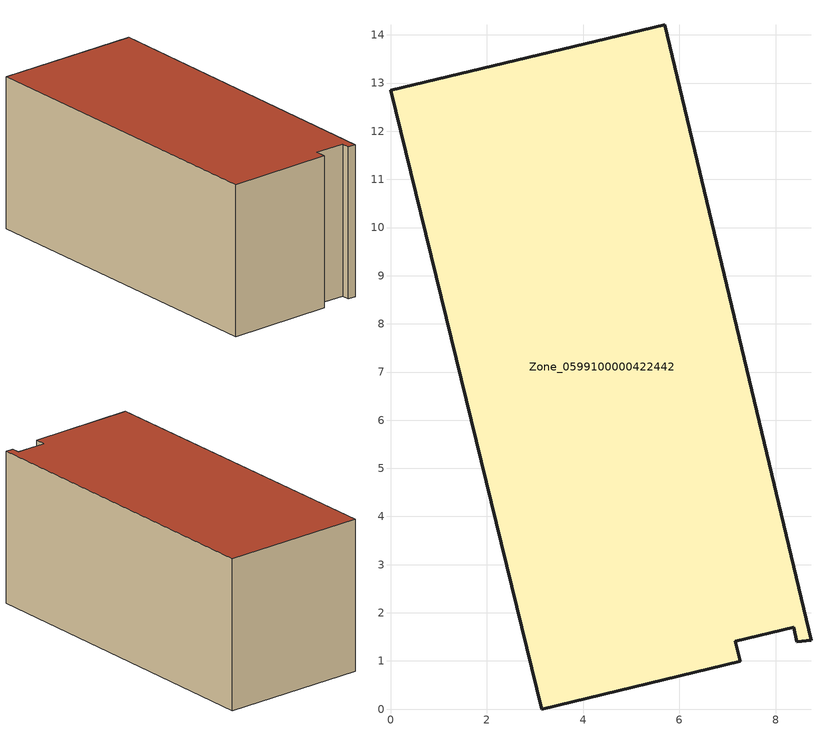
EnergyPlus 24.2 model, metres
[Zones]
Zone_0599100000422442
 floor ground (C_G): 5.7,14.21 8.73,1.43 8.44,1.4 8.37,1.7 7.16,1.41 7.26,0.99 3.14,0 0,12.85 z0
 wall outside (C_F): 3.14,0 7.26,0.99 7.16,1.41 8.37,1.7 8.44,1.4 8.73,1.43 5.7,14.21 0,12.85 3.14,0 z0:6.08
 roof outside (C_R): 8.73,1.43 5.7,14.21 0,12.85 3.14,0 7.26,0.99 7.16,1.41 8.37,1.7 8.44,1.4 z6.08
[BUILDING]
Pand.0599100000422442: North Axis=0; Terrain=City; Loads Convergence Tolerance Value=0.04; Temperature Convergence Tolerance Value=0.4; Solar Distribution=FullExterior; Maximum Number of Warmup Days=25; Minimum Number of Warmup Days=1
[Site:Location]
Rotterdam.The.Hague.AP_ZH_NLD Design_Conditions: Latitude=51.96; Longitude=4.45; Time Zone=1; Elevation=-4.5
[SITE:GROUNDTEMPERATURE:BUILDINGSURFACE]
18, 18, 18, 18, 18, 18, 18, 18, 18, 18, 18, 18
[MATERIAL] Thermal Absorptance=0.9; Solar Absorptance=0.7; Visible Absorptance=0.7
Name | Roughness | Thickness | Conductivity | Density | Specific Heat
G.TI.2006-2014 | MediumSmooth | 0.15 | 0.06 | 540 | 1210
F.TI.2006-2014 | Rough | 0.3 | 0.12 | 1920 | 840
R.TI.2006-2014 | MediumRough | 0.2 | 0.08 | 1500 | 1000
[CONSTRUCTION]
C_G: G.TI.2006-2014
C_F: F.TI.2006-2014
C_R: R.TI.2006-2014
[ZONE]
Zone_0599100000422442: Type=1; Multiplier=1; Ceiling Height=Autocalculate; Volume=Autocalculate; Floor Area=autocalculate; Part of Total Floor Area=Yes
[ZONEINFILTRATION:DESIGNFLOWRATE]
Infil_Zone_0599100000422442: Zone or ZoneList or Space or SpaceList=Zone_0599100000422442; Schedule=AlwaysOn; Design Flow Rate Calculation Method=Flow/Area; Flow Rate per Floor Area=0.0015; Constant Term Coefficient=1; Temperature Term Coefficient=0; Velocity Term Coefficient=0; Velocity Squared Term Coefficient=0
[HVACTEMPLATE:ZONE:IDEALLOADSAIRSYSTEM]
Zone_0599100000422442: Maximum Heating Supply Air Temperature=50; Minimum Cooling Supply Air Temperature=13; Maximum Heating Supply Air Humidity Ratio=0.0156; Minimum Cooling Supply Air Humidity Ratio=0.0077; Heating Limit=NoLimit; Cooling Limit=NoLimit; Dehumidification Control Type=ConstantSensibleHeatRatio; Cooling Sensible Heat Ratio=0.7; Dehumidification Setpoint=60; Humidification Control Type=None; Humidification Setpoint=30; Outdoor Air Method=None; Outdoor Air Flow Rate per Person=0.00944; Outdoor Air Flow Rate per Zone Floor Area=0; Outdoor Air Flow Rate per Zone=0; Demand Controlled Ventilation Type=None; Outdoor Air Economizer Type=NoEconomizer; Heat Recovery Type=None; Sensible Heat Recovery Effectiveness=0.7; Latent Heat Recovery Effectiveness=0.65
[ZONECONTROL:THERMOSTAT]
ThermostatControl_Zone_0599100000422442: Zone or ZoneList=Zone_0599100000422442; Control Type Schedule=DualSetpointControlType; Control 1=Thermostat_Zone_0599100000422442; Temperature Difference Between Cutout And Setpoint=0
[THERMOSTATSETPOINT:DUALSETPOINT]
Thermostat_Zone_0599100000422442: Heating Setpoint Temperature Schedule=HeatingSetpoint_Zone_0599100000422442; Cooling Setpoint Temperature Schedule=CoolingSetpoint_Zone_0599100000422442
[SCHEDULE:COMPACT]
HeatingSetpoint_Zone_0599100000422442: Through: 12/31, For: AllDays, Until: 24:00, 21
CoolingSetpoint_Zone_0599100000422442: Through: 12/31, For: AllDays, Until: 24:00, 24
DualSetpointControlType: Through: 12/31, For: AllDays, Until: 24:00, 4
AlwaysOn: Through: 12/31, For: AllDays, Until: 24:00, 1
